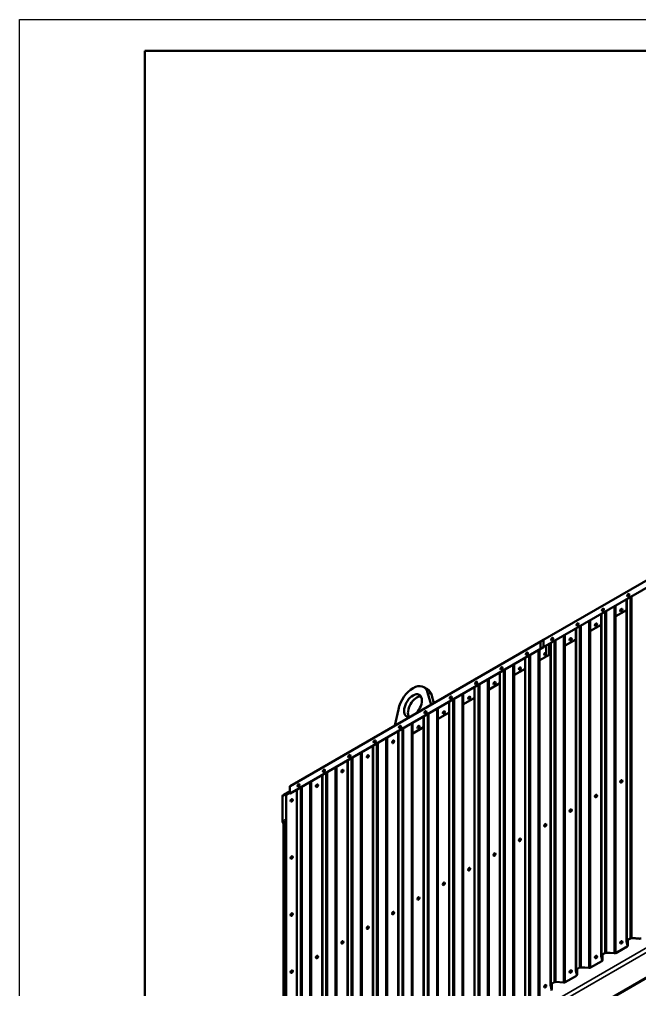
# Model space of a CAD drawing. Header units: millimetres. Extents: x 0 to 14700, y 0 to 10395.
# Drawn here: x 0 to 3458, y 4983 to 10395 of the extents above; entities that cross this region are included whole.
import ezdxf

# ---------------------------------------------------------------- set-up
doc = ezdxf.new("R2010")
doc.units = ezdxf.units.MM
doc.header["$LTSCALE"] = 35
for name, color, linetype, lineweight in [('Видимые тонкие (ГОСТ)', 7, 'Continuous', 35), ('Видимый контур (ГОСТ)', 7, 'Continuous', 50), ('Кромка (ГОСТ)', 7, 'Continuous', 50)]:
    doc.layers.add(name, color=color, linetype=linetype, lineweight=lineweight)

# ---------------------------------------------------------------- blocks, each defined once
blk = doc.blocks.new('Рамки ГОСТ_ граница 297x420')
at = {"layer": 'Кромка (ГОСТ)', "lineweight": 25}
for p, q in [((0, 0), (0, 297)), ((0, 297), (420, 297))]:
    blk.add_line(p, q, dxfattribs=at)
at = {"layer": 'Кромка (ГОСТ)'}
for p, q in [((415, 292), (20, 292)), ((20, 292), (20, 5))]:
    blk.add_line(p, q, dxfattribs=at)

msp = doc.modelspace()

# ---------------------------------------------------------------- linework, layer by layer
at = {"layer": 'Видимые тонкие (ГОСТ)'}
for p, q in [((8063.8, 7853.4), (1466.5, 4044.5)), ((8075.1, 7833.9), (1477.8, 4024.9)), ((8193.9, 7765.3), (1596.6, 3956.3)), ((4319.4, 7739.7), (2905.2, 6923.2)), ((3388.6, 7161.8), (3388.6, 5258.5)), ((3406.4, 7172), (3406.4, 5268.7)), ((3415.4, 5270.5), (3415.4, 7177.2)), ((3264.9, 7090.3), (3264.9, 5187.1)), ((3274, 7095.5), (3274, 5188.8)), ((3317, 7120.4), (3317, 5185.4)), ((3325.7, 7125.4), (3325.7, 5187.1)), ((3175.6, 7038.7), (3175.6, 5103.7)), ((3184.3, 7043.8), (3184.3, 5105.4)), ((3247.2, 7080.1), (3247.2, 5176.8)), ((3105.8, 6998.5), (3105.8, 5095.2)), ((3123.5, 7008.7), (3123.5, 5105.4)), ((3132.6, 7013.9), (3132.6, 5107.2)), ((2922.9, 6933.4), (1508.7, 6116.9)), ((2991.1, 6932.2), (2991.1, 5025.5)), ((3034.2, 6957.1), (3034.2, 5022.1)), ((3042.9, 6962.1), (3042.9, 5023.8)), ((2892.7, 6875.4), (2892.7, 4940.4)), ((2901.4, 6880.5), (2901.4, 4942.1)), ((2964.4, 6916.8), (2964.4, 5013.5)), ((2982.1, 6927), (2982.1, 5023.8)), ((2823, 6835.2), (2823, 4931.9)), ((2840.7, 6845.4), (2840.7, 4942.1)), ((2849.7, 6850.6), (2849.7, 4943.9)), ((2708.3, 4862.2), (2708.3, 6768.9)), ((2751.3, 6793.8), (2751.3, 4858.8)), ((2760, 6798.8), (2760, 4860.5)), ((2609.9, 6712.1), (2609.9, 4777.1)), ((2618.6, 6717.2), (2618.6, 4778.8)), ((2681.5, 6753.5), (2681.5, 4850.3)), ((2699.3, 6763.7), (2699.3, 4860.5)), ((2540.1, 6671.9), (2540.1, 4768.6)), ((2557.8, 6682.1), (2557.8, 4778.8)), ((2566.9, 6687.3), (2566.9, 4780.6)), ((2297.7, 6628.1), (2276.5, 6640.4)), ((2425.4, 6605.6), (2425.4, 4698.9)), ((2468.5, 6630.5), (2468.5, 4695.5)), ((2477.2, 6635.5), (2477.2, 4697.2)), ((2335.8, 6553.9), (2335.8, 4615.5)), ((2398.7, 6590.2), (2398.7, 4687)), ((2416.4, 6600.4), (2416.4, 4697.2)), ((2257.3, 6508.6), (2257.3, 4605.3)), ((2275, 6518.8), (2275, 4615.5)), ((2284, 6524), (2284, 4617.3)), ((2327.1, 6548.8), (2327.1, 4613.8)), ((2142.6, 6442.3), (2142.6, 4535.6)), ((2185.6, 6467.2), (2185.6, 4532.2)), ((2194.3, 6472.2), (2194.3, 4533.9)), ((2052.4, 6390.3), (2052.4, 4452.5)), ((2115.9, 6426.9), (2115.9, 4523.7)), ((2133.6, 6437.1), (2133.6, 4533.9)), ((1973.9, 6345), (1973.9, 4442.3)), ((1991.6, 6355.2), (1991.6, 4452.5)), ((2000.7, 4454.3), (2000.7, 6360.4)), ((2043.7, 6385.3), (2043.7, 4450.8)), ((1859.3, 6278.8), (1859.3, 4372.6)), ((1902.3, 6303.6), (1902.3, 4369.2)), ((1911, 6308.6), (1911, 4370.8)), ((1769.6, 6227), (1769.6, 4289.2)), ((1832.5, 6263.3), (1832.5, 4360.6)), ((1850.2, 6273.5), (1850.2, 4370.9)), ((1691.1, 6181.7), (1691.1, 4279)), ((1708.8, 6191.9), (1708.8, 4289.2)), ((1717.8, 6197.1), (1717.8, 4291)), ((1760.9, 6222), (1760.9, 4287.5)), ((1619.5, 6140.3), (1619.5, 4205.9)), ((1628.2, 6145.3), (1628.2, 4207.5)), ((1508.7, 6083.9), (1466.5, 6059.6)), ((1549.7, 6100), (1549.7, 4197.3)), ((1567.4, 6110.2), (1567.4, 4207.6)), ((1576.4, 6115.5), (1576.4, 4209.3)), ((1486.7, 5934.1), (1466.5, 5922.4)), ((1477.8, 4201.3), (1477.8, 5915.9)), ((3386.3, 5254.9), (3386.3, 5253.3)), ((3392.3, 5260), (3392.3, 5228.5)), ((3388.7, 5240.5), (3388.7, 5223.4)), ((3244.9, 5173.3), (3244.9, 5171.7)), ((3247.3, 5158.9), (3247.3, 5141.8)), ((3250.9, 5178.4), (3250.9, 5146.8)), ((3103.5, 5091.6), (3103.5, 5090)), ((3109.5, 5096.7), (3109.5, 5065.2)), ((3105.8, 5077.3), (3105.8, 5060.1)), ((2962, 5010), (2962, 5008.4)), ((2964.4, 4995.6), (2964.4, 4978.5)), ((2968, 5015.1), (2968, 4983.5))]:
    msp.add_line(p, q, dxfattribs=at)
at = {"layer": 'Видимый контур (ГОСТ)'}
for p, q in [((8201.9, 7764.5), (1604.6, 3955.5)), ((4319.8, 7740.5), (2905.6, 6924)), ((4319.4, 7699.7), (2905.2, 6883.2)), ((4319.9, 7699.4), (2905.7, 6882.9)), ((3385.5, 7159.9), (3385.5, 5254.1)), ((3385.5, 7099.5), (3325.7, 7065)), ((3244.1, 7078.3), (3244.1, 5172.5)), ((3102.7, 6996.6), (3102.7, 5090.8)), ((3244.1, 7017.9), (3184.3, 6983.3)), ((2923.2, 6934.2), (1509, 6117.7)), ((2922.9, 6893.4), (2922.9, 6933.4)), ((3102.7, 6936.2), (3042.9, 6901.7)), ((2922.9, 6893.4), (1508.7, 6076.9)), ((2923.4, 6893.1), (1509.2, 6076.6)), ((2905.2, 6883.2), (2905.2, 6923.2)), ((2905.7, 6882.9), (2905.2, 6883.2)), ((2923.4, 6893.1), (2922.9, 6893.4)), ((2936.8, 6861.8), (2936.8, 6900.9)), ((2954.5, 6850.7), (2954.5, 6911.1)), ((2961.2, 6915), (2961.2, 5009.2)), ((2819.8, 6833.3), (2819.8, 4927.5)), ((2954.5, 6850.7), (2901.4, 6820)), ((2961.2, 6854.6), (2936.8, 6840.5)), ((2936.8, 6840.5), (2936.8, 6852.9)), ((2819.8, 6772.9), (2760, 6738.4)), ((2678.4, 6751.7), (2678.4, 4845.9)), ((2276.1, 6658.3), (2254.8, 6670.6)), ((2537, 6670), (2537, 4764.2)), ((2678.4, 6691.3), (2618.6, 6656.7)), ((2295.9, 6572), (2276.5, 6640.4)), ((2297.7, 6628.1), (2311.1, 6580.8)), ((2537, 6609.6), (2477.2, 6575.1)), ((2395.6, 6588.4), (2395.6, 4682.6)), ((2113.2, 6546), (2093.8, 6455.3)), ((2254.1, 6506.7), (2254.1, 4600.9)), ((2395.6, 6528), (2335.8, 6493.4)), ((2254.1, 6446.3), (2194.3, 6411.8)), ((2112.7, 6425.1), (2112.7, 4519.3)), ((1970.8, 6343.2), (1970.8, 4437.9)), ((1829.4, 6261.5), (1829.4, 4356.3)), ((1688, 6179.9), (1688, 4274.6)), ((1508.7, 6076.9), (1508.7, 6116.9)), ((1508.7, 6089.3), (1469.8, 6066.9)), ((1486.7, 6069.2), (1508.7, 6081.8)), ((1486.7, 6069.2), (1486.7, 4125.9)), ((1509.2, 6076.6), (1508.7, 6076.9)), ((1546.5, 6098.2), (1546.5, 4193)), ((1466.5, 5922.4), (1466.5, 6059.6)), ((1473.1, 4194.7), (1473.1, 5909.4)), ((1477.8, 5915.9), (1486.7, 5921)), ((3385.6, 5253.3), (3391.6, 5228.4)), ((3392.3, 5228.5), (3386.3, 5253.3)), ((3406.4, 5268.7), (3388.6, 5258.5)), ((3389.1, 5258.2), (3406.9, 5268.4)), ((3392.4, 5260.1), (3392.4, 5227.6)), ((3415.3, 5270.1), (3458.3, 5266.6)), ((3458.4, 5267), (3415.4, 5270.5)), ((3388.7, 5223.4), (3325.7, 5187.1)), ((3326.2, 5186.8), (3389.2, 5223.1)), ((3247.3, 5141.8), (3184.3, 5105.4)), ((3244.2, 5171.6), (3250.2, 5146.8)), ((3250.9, 5146.8), (3244.9, 5171.7)), ((3264.9, 5187.1), (3247.2, 5176.8)), ((3247.7, 5176.6), (3265.4, 5186.8)), ((3251, 5178.4), (3251, 5146)), ((3273.9, 5188.4), (3316.9, 5185)), ((3317, 5185.4), (3274, 5188.8)), ((3102.8, 5090), (3108.8, 5065.1)), ((3109.5, 5065.2), (3103.5, 5090)), ((3123.5, 5105.4), (3105.8, 5095.2)), ((3106.3, 5094.9), (3124, 5105.1)), ((3109.6, 5096.8), (3109.6, 5064.3)), ((3132.5, 5106.8), (3175.5, 5103.3)), ((3175.6, 5103.7), (3132.6, 5107.2)), ((3184.8, 5105.1), (3247.8, 5141.5)), ((3105.8, 5060.1), (3042.9, 5023.8)), ((3043.4, 5023.5), (3106.3, 5059.8)), ((2961.4, 5008.3), (2967.3, 4983.5)), ((2968, 4983.5), (2962, 5008.4)), ((2982.1, 5023.8), (2964.4, 5013.5)), ((2964.9, 5013.3), (2982.6, 5023.5)), ((2968.1, 5015.1), (2968.1, 4982.7)), ((2991, 5025.1), (3034.1, 5021.7)), ((3034.2, 5022.1), (2991.1, 5025.5))]:
    msp.add_line(p, q, dxfattribs=at)
for centre, major_axis in [((3395.2, 7182.4), (-4.13, -7.15)), ((3253.8, 7100.8), (-4.13, -7.15)), ((3356.7, 7099.8), (-4.13, -7.15)), ((3112.4, 7019.1), (-4.13, -7.15)), ((3215.3, 7018.1), (-4.13, -7.15)), ((2971, 6937.5), (-4.13, -7.15)), ((3073.8, 6936.5), (-4.13, -7.15)), ((2829.5, 6855.9), (-4.13, -7.15)), ((2932.4, 6854.8), (-4.13, -7.15)), ((2688.1, 6774.2), (-4.13, -7.15)), ((2791, 6773.2), (-4.13, -7.15)), ((2546.7, 6692.6), (-4.13, -7.15)), ((2649.6, 6691.5), (-4.13, -7.15)), ((2405.3, 6610.9), (-4.13, -7.15)), ((2508.2, 6609.9), (-4.13, -7.15)), ((2263.9, 6529.3), (-4.13, -7.15)), ((2366.7, 6528.2), (-4.13, -7.15)), ((2122.4, 6447.6), (-4.13, -7.15)), ((2225.3, 6446.6), (-4.13, -7.15)), ((1981, 6366), (-4.13, -7.15)), ((2083.9, 6364.9), (-4.13, -7.15)), ((1839.6, 6284.3), (-4.13, -7.15)), ((1942.5, 6283.3), (-4.13, -7.15)), ((1698.2, 6202.7), (-4.13, -7.15)), ((1801.1, 6201.6), (-4.13, -7.15)), ((1556.7, 6121), (-4.13, -7.15)), ((1659.6, 6120), (-4.13, -7.15)), ((3356.7, 6144.5), (4.13, 7.15)), ((3215.3, 6062.8), (4.13, 7.15)), ((1518.2, 6038.3), (-4.13, -7.15)), ((3073.8, 5981.2), (4.13, 7.15)), ((2932.4, 5899.5), (4.13, 7.15)), ((2791, 5817.9), (4.13, 7.15)), ((2649.6, 5736.2), (4.13, 7.15)), ((1518.2, 5719.9), (4.13, 7.15)), ((2508.2, 5654.6), (4.13, 7.15)), ((2366.7, 5572.9), (4.13, 7.15)), ((2225.3, 5491.3), (4.13, 7.15)), ((2083.9, 5409.6), (4.13, 7.15)), ((1518.2, 5401.5), (4.13, 7.15)), ((1942.5, 5328), (4.13, 7.15)), ((1801.1, 5246.3), (4.13, 7.15)), ((3356.7, 5246.3), (-4.13, -7.15)), ((1659.6, 5164.7), (4.13, 7.15)), ((3215.3, 5164.7), (-4.13, -7.15)), ((1518.2, 5083), (4.13, 7.15)), ((3073.8, 5083), (-4.13, -7.15)), ((2932.4, 5001.4), (-4.13, -7.15))]:
    msp.add_ellipse(centre, major_axis=major_axis, ratio=0.57735, dxfattribs=at)
for centre, major_axis, start_param, end_param in [((2924.1, 6932.7), (-0.85, 1.47), 0, 0.785398), ((2906.4, 6922.5), (-0.85, 1.47), 0, 0.785398), ((2194.8, 6566.6), (60, 103.9), 5.772195, 8.364972), ((2216.1, 6554.4), (60, 103.9), 5.772195, 6.283185), ((2194.8, 6566.6), (-35, -60.6), 1.169639, 6.684343), ((2216.1, 6554.4), (35, 60.6), 0.307887, 2.833706), ((1509.9, 6116.2), (-0.85, 1.47), 0, 0.785398), ((1477.8, 6053.1), (-8, 13.9), 0, 0.785398), ((1477.8, 5915.9), (-8, 13.9), 0.785398, 1.929116), ((1489.1, 5909.4), (-16, 0), 5.497787, 6.283185), ((3396.2, 5254.1), (-10.7, 0), 5.497787, 6.421371), ((3396.2, 5254.1), (-10, 0), 5.497787, 6.421371), ((3413.9, 5264.4), (-10.7, 0), 4.574191, 5.497787), ((3413.9, 5264.4), (10, 0), 1.432599, 2.356194), ((3459.9, 5272.9), (11, 0), 4.574191, 5.497787), ((3381.4, 5227.6), (10.3, 0), 5.497787, 6.421371), ((3381.4, 5227.6), (11, 0), 5.497787, 6.421371), ((3254.8, 5172.5), (-10.7, 0), 5.497787, 6.421372), ((3254.8, 5172.5), (-10, 0), 5.497787, 6.421372), ((3240, 5146), (10.3, 0), 5.497787, 6.421372), ((3240, 5146), (11, 0), 5.497787, 6.421372), ((3272.5, 5182.7), (-10.7, 0), 4.574202, 5.497787), ((3272.5, 5182.7), (10, 0), 1.43261, 2.356194), ((3318.4, 5191.3), (11, 0), 4.574202, 5.497787), ((3318.4, 5191.3), (-10.3, 0), 1.43261, 2.356194), ((3113.4, 5090.8), (-10.7, 0), 5.497787, 6.421372), ((3113.4, 5090.8), (-10, 0), 5.497787, 6.421372), ((3131.1, 5101.1), (-10.7, 0), 4.574202, 5.497787), ((3131.1, 5101.1), (10, 0), 1.43261, 2.356194), ((3177, 5109.6), (11, 0), 4.574202, 5.497787), ((3177, 5109.6), (-10.3, 0), 1.43261, 2.356194), ((3098.6, 5064.3), (10.3, 0), 5.497787, 6.421372), ((3098.6, 5064.3), (11, 0), 5.497787, 6.421372), ((2971.9, 5009.2), (-10.7, 0), 5.497787, 6.421372), ((2971.9, 5009.2), (-10, 0), 5.497787, 6.421372), ((2957.1, 4982.7), (10.3, 0), 5.497787, 6.421372), ((2957.1, 4982.7), (11, 0), 5.497787, 6.421372), ((2989.7, 5019.4), (-10.7, 0), 4.574202, 5.497787), ((2989.7, 5019.4), (10, 0), 1.43261, 2.356194), ((3035.6, 5028), (11, 0), 4.574202, 5.497787), ((3035.6, 5028), (-10.3, 0), 1.43261, 2.356194)]:
    msp.add_ellipse(centre, major_axis=major_axis, ratio=0.57735, start_param=start_param, end_param=end_param, dxfattribs=at)

# ---------------------------------------------------------------- block references
at = {"xscale": 35, "yscale": 35, "zscale": 35}
msp.add_blockref('Рамки ГОСТ_ граница 297x420', (0, 0), dxfattribs=at)

doc.saveas('drawing.dxf')
